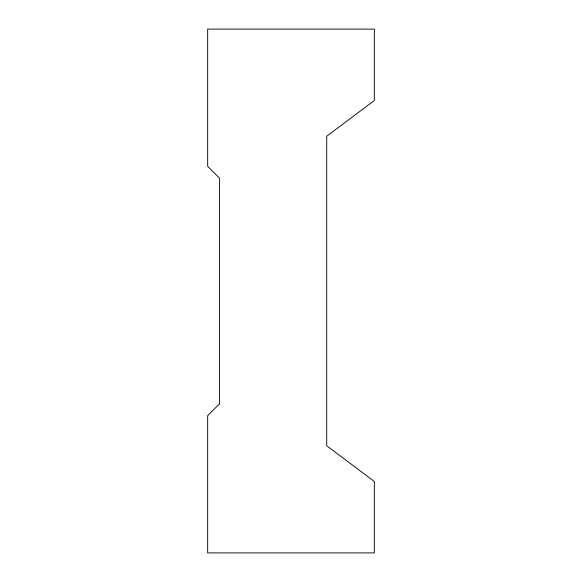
<?xml version="1.0" encoding="UTF-8"?>
<svg xmlns="http://www.w3.org/2000/svg" width="582" height="582" viewBox="0 0 582 582"><rect width="100%" height="100%" fill="white"/><g stroke="black" fill="none" stroke-linecap="round" stroke-linejoin="round"><path stroke-width="0.87" d="M219.574 403.777L207.665 415.686L207.665 552.9L374.335 552.9L374.335 481.474L326.713 445.761L326.713 136.239L374.335 100.526L374.335 29.1L207.665 29.1L207.665 166.314L219.574 178.223L219.574 403.777"/></g></svg>
